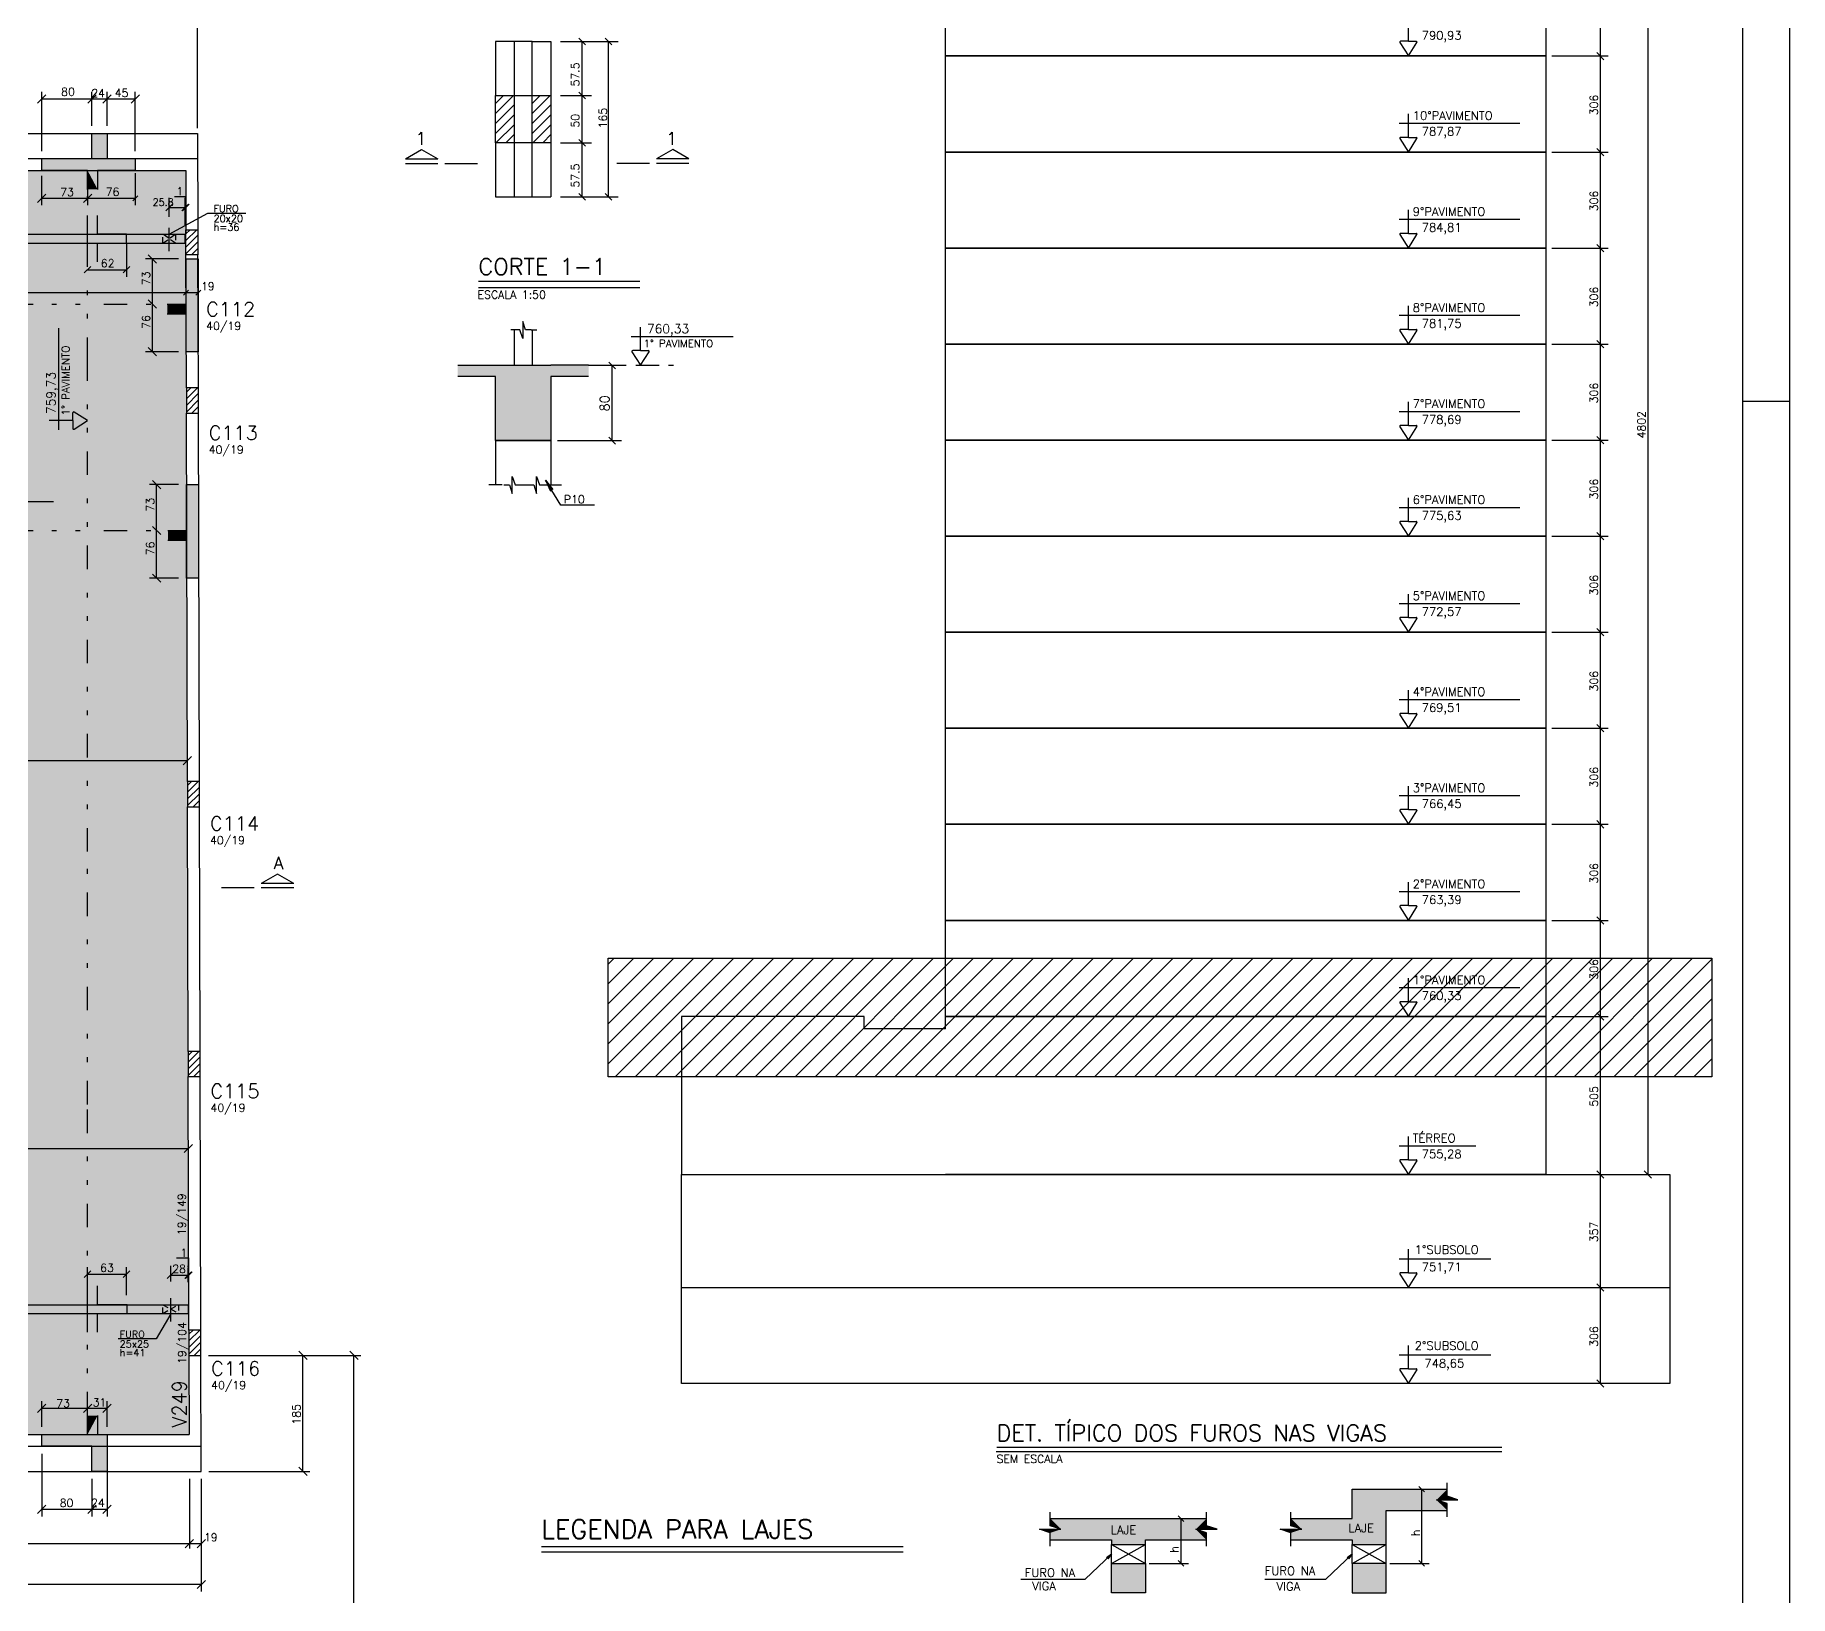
# Model space of a CAD drawing. Extents: x 37249 to 45139, y 0 to 6308.
# Drawn here: x 42344 to 45139, y 2552 to 5038 of the extents above; entities that cross this region are included whole.
import ezdxf

# ---------------------------------------------------------------- set-up
doc = ezdxf.new("R2010")
doc.units = 0
doc.header["$LTSCALE"] = 75
doc.header["$MEASUREMENT"] = 0
for name, pattern in [('ESTILO_TQS_0003', [1, 0.5, -0.2, 0.1, -0.2]), ('ESTILO_TQS_0004', [2, 0.5, -0.4, 0.1, -0.4, 0.1, -0.5]), ('HIDDEN2', [0.1875, 0.125, -0.0625])]:
    doc.linetypes.add(name, pattern=pattern)
doc.layers.get('0').update_dxf_attribs({"color": 3, "linetype": 'CONTINUOUS'})
for name, color, linetype in [('1', 3, 'CONTINUOUS'), ('110', 141, 'CONTINUOUS'), ('200', 1, 'HIDDEN2'), ('204', 1, 'ESTILO_TQS_0003'), ('205', 1, 'ESTILO_TQS_0004'), ('210', 3, 'HIDDEN2'), ('212', 3, 'CONTINUOUS'), ('213', 3, 'CONTINUOUS'), ('216', 3, 'CONTINUOUS'), ('220', 5, 'CONTINUOUS'), ('221', 1, 'CONTINUOUS'), ('222', 6, 'CONTINUOUS'), ('226', 4, 'CONTINUOUS'), ('230', 3, 'CONTINUOUS'), ('231', 1, 'CONTINUOUS'), ('233', 6, 'CONTINUOUS'), ('238', 2, 'CONTINUOUS'), ('249', 1, 'CONTINUOUS'), ('250', 1, 'CONTINUOUS'), ('253', 253, 'CONTINUOUS')]:
    doc.layers.add(name, color=color, linetype=linetype)
doc.styles.get("Standard").update_dxf_attribs({"font": 'ROMANS.SHX'})

# ---------------------------------------------------------------- blocks, each defined once
blk = doc.blocks.new('_HEB62A6EED5-000', base_point=(636495.747722, 112369.35112))
for p, q in [((640086.41903, 110900.673408), (640254.809078, 111069.063457)), ((640086.41903, 110932.493213), (640222.989273, 111069.063457)), ((640086.41903, 110964.313018), (640191.169468, 111069.063457)), ((640086.41903, 110996.132823), (640159.349663, 111069.063457)), ((640086.41903, 111027.952629), (640127.529857, 111069.063457)), ((640086.41903, 111059.772434), (640095.710052, 111069.063457)), ((640097.73339, 110880.167963), (640286.628883, 111069.063457)), ((640129.553195, 110880.167963), (640318.448688, 111069.063457)), ((640161.373, 110880.167963), (640350.268494, 111069.063457)), ((640193.192805, 110880.167963), (640382.088299, 111069.063457)), ((640225.012611, 110880.167963), (640413.908104, 111069.063457)), ((640256.832416, 110880.167963), (640445.727909, 111069.063457)), ((640288.652221, 110880.167963), (640477.547714, 111069.063457)), ((640320.472026, 110880.167963), (640509.367519, 111069.063457)), ((640352.291831, 110880.167963), (640541.187324, 111069.063457)), ((640384.111636, 110880.167963), (640573.00713, 111069.063457)), ((640415.931441, 110880.167963), (640604.826935, 111069.063457)), ((640447.751247, 110880.167963), (640636.64674, 111069.063457)), ((640479.571052, 110880.167963), (640668.466545, 111069.063457)), ((640511.390857, 110880.167963), (640700.28635, 111069.063457)), ((640543.210662, 110880.167963), (640732.106155, 111069.063457)), ((640575.030467, 110880.167963), (640763.925961, 111069.063457)), ((640606.850272, 110880.167963), (640795.745766, 111069.063457)), ((640638.670078, 110880.167963), (640827.565571, 111069.063457)), ((640670.489883, 110880.167963), (640859.385376, 111069.063457)), ((640702.309688, 110880.167963), (640891.205181, 111069.063457)), ((640734.129493, 110880.167963), (640923.024986, 111069.063457)), ((640765.949298, 110880.167963), (640954.844791, 111069.063457)), ((640797.769103, 110880.167963), (640986.664597, 111069.063457)), ((640829.588908, 110880.167963), (641018.484402, 111069.063457)), ((640861.408714, 110880.167963), (641050.304207, 111069.063457)), ((640893.228519, 110880.167963), (641082.124012, 111069.063457)), ((640925.048324, 110880.167963), (641113.943817, 111069.063457)), ((640956.868129, 110880.167963), (641145.763622, 111069.063457)), ((640988.687934, 110880.167963), (641177.583428, 111069.063457)), ((641020.507739, 110880.167963), (641209.403233, 111069.063457)), ((641052.327545, 110880.167963), (641241.223038, 111069.063457)), ((641084.14735, 110880.167963), (641273.042843, 111069.063457)), ((641115.967155, 110880.167963), (641304.862648, 111069.063457)), ((641147.78696, 110880.167963), (641336.682453, 111069.063457)), ((641179.606765, 110880.167963), (641368.502258, 111069.063457)), ((641211.42657, 110880.167963), (641400.322064, 111069.063457)), ((641243.246375, 110880.167963), (641432.141869, 111069.063457)), ((641275.066181, 110880.167963), (641463.961674, 111069.063457)), ((641306.885986, 110880.167963), (641495.781479, 111069.063457)), ((641338.705791, 110880.167963), (641527.601284, 111069.063457)), ((641370.525596, 110880.167963), (641559.421089, 111069.063457)), ((641402.345401, 110880.167963), (641591.240895, 111069.063457)), ((641434.165206, 110880.167963), (641623.0607, 111069.063457)), ((641465.985012, 110880.167963), (641654.880505, 111069.063457)), ((641497.804817, 110880.167963), (641686.70031, 111069.063457)), ((641529.624622, 110880.167963), (641718.520115, 111069.063457)), ((641561.444427, 110880.167963), (641750.33992, 111069.063457)), ((641593.264232, 110880.167963), (641782.159725, 111069.063457)), ((641625.084037, 110880.167963), (641813.979531, 111069.063457)), ((641656.903842, 110880.167963), (641844.4727, 111067.736821)), ((641688.723648, 110880.167963), (641844.4727, 111035.917016)), ((641720.543453, 110880.167963), (641844.4727, 111004.097211)), ((641752.363258, 110880.167963), (641844.4727, 110972.277405)), ((641784.183063, 110880.167963), (641844.4727, 110940.4576)), ((641816.002868, 110880.167963), (641844.4727, 110908.637795))]:
    blk.add_line(p, q)
blk = doc.blocks.new('_HAA22AC993A-003', base_point=(58216.620506, 5353.652016))
for p, q in [((61163.336566, 6168.441131), (61180.400284, 6185.50485)), ((61163.336566, 6179.047733), (61169.793683, 6185.50485)), ((61163.336566, 6157.834529), (61182.336566, 6176.834529)), ((61163.336566, 6147.227928), (61182.336566, 6166.227928)), ((61172.22009, 6145.50485), (61182.336566, 6155.621326))]:
    blk.add_line(p, q)
blk = doc.blocks.new('A', base_point=(92940.244165, 24125.04015))
for p, q in [((92940.244165, 24125.04015), (92992.205103, 24125.04015)), ((93003.285181, 24125.04015), (93055.246118, 24125.04015))]:
    blk.add_line(p, q)
at = {"layer": '226'}
for p, q in [((92940.244165, 24132.1964), (92966.224634, 24147.1964)), ((92940.244165, 24132.1964), (92992.205103, 24132.1964)), ((92966.224634, 24147.1964), (92992.205103, 24132.1964))]:
    blk.add_line(p, q, dxfattribs=at)
at = {"layer": '233'}
blk.add_text('A', height=20, dxfattribs=at).set_placement((92956.730249, 24154.719227))
blk = doc.blocks.new('_HAA22AC993A-006')
for p, q in [((1776.767795, 238.810546), (1795.856951, 257.899702)), ((1776.767795, 249.417147), (1785.250349, 257.899702)), ((1776.767795, 228.203944), (1796.767795, 248.203944)), ((1776.767795, 217.597342), (1796.767795, 237.597342)), ((1777.676756, 207.899702), (1796.767795, 226.99074)), ((1788.283358, 207.899702), (1796.767795, 216.384139))]:
    blk.add_line(p, q)
blk = doc.blocks.new('LINCOR', base_point=(1409650.89484, 444788.130577))
blk.add_lwpolyline([(1409650.89484, 444788.130577), (1409651.228174, 444788.130577), (1409651.39484, 444788.630577), (1409651.39484, 444787.630577), (1409651.561507, 444788.130577), (1409651.89484, 444788.130577)])

msp = doc.modelspace()

# ---------------------------------------------------------------- linework, layer by layer
for p, q in [((45139.2, 0), (45139.2, 6307.5)), ((42933.5, 4833.9), (42985.5, 4833.9)), ((42996.6, 4833.9), (43048.5, 4833.9)), ((43322.3, 4833.9), (43270.4, 4833.9)), ((43385.4, 4833.9), (43333.4, 4833.9)), ((45064.2, 4455), (45139.2, 4455))]:
    msp.add_line(p, q)
at = {"layer": '1'}
for p, q in [((42602.4, 4881.5), (42603, 4728)), ((42035.9, 4841.5), (42602.6, 4841.5)), ((42035.9, 4822.5), (42583.6, 4822.5)), ((42583.6, 4822.5), (42584, 4728)), ((42584, 4728), (42584, 4723)), ((42040.3, 4707), (42583, 4707)), ((42040.4, 4721), (42583, 4721)), ((42583, 4707), (42583, 4721)), ((42584.8, 4476.1), (42584, 4688)), ((42603.8, 4476), (42603, 4688)), ((42586.5, 3849), (42584.8, 4436.1)), ((42605.5, 3849), (42603.8, 4436.1)), ((43077, 4392.2), (43165.5, 4392.2)), ((42587.6, 3419.1), (42586.5, 3809)), ((42606.6, 3419.1), (42605.5, 3809)), ((42588.8, 2975), (42587.6, 3379.1)), ((42607.8, 2975), (42606.6, 3379.1)), ((41974, 3015.7), (42587.7, 3015.7)), ((41974, 3001.7), (42587.7, 3001.7)), ((42587.7, 3015.7), (42587.7, 3001.7)), ((42588.8, 2935), (42589.3, 2809.1)), ((41973, 2809.1), (42589.3, 2809.1)), ((41954, 2790.1), (42608.3, 2790.1)), ((44058.7, 2603.4), (44058.7, 2633.4)), ((44112.7, 2603.4), (44112.7, 2633.4)), ((44442.1, 2603.4), (44442.1, 2633.4)), ((44496.1, 2603.4), (44496.1, 2633.4))]:
    msp.add_line(p, q, dxfattribs=at)
msp.add_lwpolyline([(42608.5, 2750.1), (42608.5, 2750.1), (42607.8, 2935)], dxfattribs=at)
at = {"layer": '110'}
for points in [[(38366.9, 4822.5), (42583.6, 4822.5), (39275, 4476.1)], [(39275, 4476.1), (42583.6, 4822.5), (39275, 4356.1)], [(42583.6, 4822.5), (39649.5, 4401.1), (39275, 4356.1)], [(39649.5, 4401.1), (42583.6, 4822.5), (40520, 4476.1)], [(42583.6, 4822.5), (41973, 4476.1), (40520, 4476.1)], [(42583.6, 4822.5), (42589.3, 2809.1), (41973, 2809.1)], [(42583.6, 4822.5), (41973, 2809.1), (41973, 4476.1)]]:
    msp.add_solid(points, dxfattribs=at)
at = {"layer": '200'}
for p, q in [((42547.2, 4707), (42567.2, 4721)), ((42567.2, 4707), (42547.2, 4721)), ((42547.2, 3001.7), (42572.2, 3015.7)), ((42547.2, 3015.7), (42572.2, 3001.7))]:
    msp.add_line(p, q, dxfattribs=at)
at = {"layer": '204'}
msp.add_line((43225.5, 4512.2), (43368.4, 4512.2), dxfattribs=at)
at = {"layer": '205'}
for p, q in [((42427.3, 4519.1), (42427.3, 4789.1)), ((42557.2, 4694), (42557.2, 4734)), ((42003, 4609.8), (42554.3, 4609.8)), ((42427.3, 3737.5), (42427.3, 4525.6)), ((42003, 4249.1), (42555.5, 4249.1)), ((42427.3, 3334.8), (42427.3, 3752.7)), ((42427.3, 2839.1), (42427.3, 3343.8)), ((42559.7, 2988.7), (42559.7, 3049.7))]:
    msp.add_line(p, q, dxfattribs=at)
at = {"layer": '210'}
for p, q in [((42547.2, 4707), (42547.2, 4721)), ((42567.2, 4721), (42567.2, 4707)), ((42547.2, 3001.7), (42547.2, 3015.7)), ((42572.2, 3015.7), (42572.2, 3001.7))]:
    msp.add_line(p, q, dxfattribs=at)
at = {"layer": '216'}
for p, q in [((43220.3, 5022.8), (43209.7, 5033.5)), ((43262.6, 5022.8), (43252, 5033.4)), ((44831.4, 5010.8), (44843, 4999.1)), ((42347.7, 4929.8), (42360.9, 4943.1)), ((42427.7, 4929.8), (42440.9, 4943.1)), ((42451.7, 4929.8), (42464.9, 4943.1)), ((42496.7, 4929.8), (42509.9, 4943.1)), ((43220.3, 4936.6), (43209.7, 4947.2)), ((43220.3, 4936.6), (43209.7, 4947.2)), ((43220.3, 4861.6), (43209.7, 4872.2)), ((43220.3, 4861.6), (43209.7, 4872.2)), ((44831.4, 4857.8), (44843, 4846.1)), ((42347.7, 4771.7), (42360.9, 4784.9)), ((42420.7, 4771.7), (42433.9, 4784.9)), ((42499.3, 4774.3), (42507.3, 4782.3)), ((43220.3, 4775.3), (43209.7, 4786)), ((43262.6, 4775.3), (43252, 4785.9)), ((42551.9, 4758.5), (42562.5, 4769.1)), ((42577.7, 4758.5), (42588.3, 4769.1)), ((42577.7, 4758.5), (42588.3, 4769.1)), ((42578.7, 4758.5), (42589.3, 4769.1)), ((44831.4, 4704.8), (44843, 4693.1)), ((42422, 4659.3), (42432.6, 4669.9)), ((42484, 4659.3), (42494.6, 4669.9)), ((42537.2, 4675.1), (42524, 4688.4)), ((42537.2, 4603.1), (42524, 4616.4)), ((42580.2, 4624), (42588.2, 4631.9)), ((42599.7, 4624), (42607.6, 4631.9)), ((42537.2, 4527.1), (42524, 4540.4)), ((44831.4, 4551.8), (44843, 4540.1)), ((43268.5, 4506.8), (43257.8, 4517.5)), ((43268.5, 4386.8), (43257.8, 4397.5)), ((44831.4, 4398.8), (44843, 4387.1)), ((42543.9, 4315.5), (42530.6, 4328.7)), ((42543.9, 4242.5), (42530.6, 4255.7)), ((44831.4, 4245.8), (44843, 4234.1)), ((42543.9, 4166.5), (42530.6, 4179.7)), ((44831.4, 4092.8), (44843, 4081.1)), ((44831.4, 3939.8), (44843, 3928.1)), ((42579.8, 3875.8), (42593.1, 3889)), ((44831.4, 3786.8), (44843, 3775.1)), ((44831.4, 3633.8), (44843, 3622.1)), ((44831.4, 3480.8), (44843, 3469.1)), ((42581, 3257.9), (42594.2, 3271.1)), ((44831.4, 3228.8), (44843, 3217.1)), ((44907.2, 3228.8), (44918.8, 3217.1)), ((42422, 3058.8), (42432.6, 3069.4)), ((42484, 3058.8), (42494.6, 3069.4)), ((42554.3, 3057.3), (42565, 3067.9)), ((42582.4, 3057.3), (42593, 3067.9)), ((42582.4, 3057.3), (42593, 3067.9)), ((42583.4, 3057.3), (42594, 3067.9)), ((44831.4, 3048.8), (44843, 3037.1)), ((42776.9, 2928.4), (42763.7, 2941.7)), ((42858.2, 2928.4), (42845, 2941.7)), ((44831.4, 2895.8), (44843, 2884.1)), ((42347.7, 2844.2), (42360.9, 2857.4)), ((42420.7, 2844.2), (42433.9, 2857.4)), ((42451.7, 2844.2), (42464.9, 2857.4)), ((42776.9, 2743.4), (42763.7, 2756.7)), ((44557.1, 2717.3), (44548.3, 2726.1)), ((42347.7, 2683.2), (42360.9, 2696.4)), ((42427.7, 2683.2), (42440.9, 2696.4)), ((42464.9, 2696.4), (42451.7, 2683.2)), ((42453, 2684.5), (42463.6, 2695.1)), ((44173.7, 2670.5), (44164.8, 2679.3)), ((42596.1, 2641.5), (42582.9, 2628.3)), ((42615.1, 2641.5), (42601.9, 2628.3)), ((44173.7, 2599), (44164.8, 2607.9)), ((44557.1, 2599), (44548.3, 2607.9)), ((42615.1, 2576.5), (42601.9, 2563.3))]:
    msp.add_line(p, q, dxfattribs=at)
at = {"layer": '220'}
for p, q in [((42427.3, 4677), (42427.3, 4751)), ((43017, 4512.2), (43165.5, 4512.2)), ((43225.5, 4512.2), (43165.5, 4512.2)), ((43077, 4494.2), (43017, 4494.2)), ((43077, 4392.2), (43077, 4494.2)), ((43165.5, 4494.2), (43165.5, 4392.2)), ((43225.5, 4494.2), (43165.5, 4494.2)), ((43165.5, 4392.2), (43077, 4392.2)), ((42427.3, 2971.7), (42427.3, 3045.7)), ((42427.3, 2809.1), (42427.3, 2839.1)), ((42443.3, 2839.1), (42443.3, 2809.1)), ((42354.3, 2790.1), (42354.3, 2809.1)), ((42354.3, 2809.1), (42427.3, 2809.1)), ((42458.3, 2790.1), (42458.3, 2790.1)), ((42458.3, 2790.1), (42458.3, 2790.1)), ((43961, 2674.9), (44209.9, 2674.9))]:
    msp.add_line(p, q, dxfattribs=at)
for points in [[(42427.3, 4792.5), (42427.3, 4822.5), (42354.3, 4822.5), (42354.3, 4841.5), (42434.3, 4841.5), (42434.3, 4881.5), (42458.3, 4881.5), (42458.3, 4841.5), (42503.3, 4841.5), (42503.3, 4822.5), (42443.3, 4822.5), (42443.3, 4792.5)], [(42443.3, 4677), (42443.3, 4707), (42489.3, 4707), (42489.3, 4721), (42443.3, 4721), (42443.3, 4751)], [(42554.3, 4609.8), (42584.3, 4609.8), (42584.3, 4681.8), (42603.3, 4681.8), (42603.3, 4533.8), (42584.3, 4533.8), (42584.3, 4593.8), (42554.3, 4593.8)], [(42555.3, 4249.1), (42585.1, 4249.1), (42585.1, 4322.1), (42604.1, 4322.1), (42604.1, 4173.1), (42585.1, 4173.1), (42585.1, 4233.1), (42555.3, 4233.1)], [(42443.3, 2971.7), (42443.3, 3001.7), (42490.3, 3001.7), (42490.3, 3015.7), (42443.3, 3015.7), (42443.3, 3045.7)], [(42443.3, 2809.1), (42458.3, 2809.1), (42458.3, 2790.1), (42458.3, 2790.1), (42458.3, 2750.1), (42434.3, 2750.1), (42434.3, 2790.1), (42354.3, 2790.1)], [(44344.4, 2674.9), (44442.1, 2674.9), (44442.1, 2721.7), (44593.4, 2721.7)], [(44344.4, 2640.9), (44442.1, 2640.9), (44442.1, 2633.4), (44496.1, 2633.4), (44496.1, 2687.7), (44593.4, 2687.7)], [(43961, 2640.9), (44058.7, 2640.9), (44058.7, 2633.4), (44112.7, 2633.4), (44112.7, 2640.9), (44209.9, 2640.9)], [(44058.7, 2603.4), (44112.7, 2603.4), (44112.7, 2556.9), (44058.7, 2556.9), (44058.7, 2603.4)], [(44442.1, 2603.4), (44442.1, 2556.9), (44496.1, 2556.9), (44496.1, 2603.4), (44442.1, 2603.4)]]:
    msp.add_lwpolyline(points, dxfattribs=at)
at = {"layer": '221'}
for p, q in [((43049.9, 4636.3), (43307, 4636.3)), ((43107, 4568.5), (43101.8, 4568.5)), ((43134, 4568.5), (43143, 4568.5)), ((43087.7, 4321.7), (43066.6, 4321.7)), ((43156.6, 4321.7), (43182.1, 4321.7)), ((44058.7, 2603.4), (44112.7, 2633.4)), ((44058.7, 2633.4), (44112.7, 2603.4)), ((44442.1, 2603.4), (44496.1, 2633.4)), ((44442.1, 2633.4), (44496.1, 2603.4)), ((43150.2, 2621.7), (43726.7, 2621.7))]:
    msp.add_line(p, q, dxfattribs=at)
for points in [[(43090.4, 4321.7), (43099.4, 4321.7), (43103.9, 4308.2), (43103.9, 4335.2), (43108.4, 4321.7), (43123.3, 4321.7), (43138.2, 4321.7), (43142.7, 4308.2), (43142.7, 4335.2), (43147.2, 4321.7), (43156.2, 4321.7)], [(44593.4, 2677.7), (44593.4, 2699), (44576.3, 2704.7), (44610.4, 2704.7), (44593.4, 2710.4), (44593.4, 2731.7)], [(43961, 2630.9), (43961, 2652.2), (43944, 2657.9), (43978, 2657.9), (43961, 2663.6), (43961, 2684.9)], [(44209.9, 2630.9), (44209.9, 2652.2), (44192.9, 2657.9), (44227, 2657.9), (44209.9, 2663.6), (44209.9, 2684.9)], [(44344.4, 2630.9), (44344.4, 2652.2), (44327.4, 2657.9), (44361.5, 2657.9), (44344.4, 2663.6), (44344.4, 2684.9)]]:
    msp.add_lwpolyline(points, dxfattribs=at)
at = {"layer": '222'}
for p, q in [((45064.2, 75), (45064.2, 6232.5)), ((43049.9, 4646.3), (43307, 4646.3)), ((43875.8, 2788.8), (44680.4, 2788.8)), ((43150.2, 2630.3), (43726.7, 2630.3))]:
    msp.add_line(p, q, dxfattribs=at)
for points in [[(43135.5, 5028.2), (43107, 5028.2), (43107, 4780.7), (43135.5, 4780.7), (43135.5, 5028.2)], [(43077, 4866.9), (43077, 4941.9), (43165.5, 4941.9), (43165.5, 4866.9), (43077, 4866.9)], [(42584, 4688), (42584, 4728), (42603, 4728), (42603, 4688), (42584, 4688)], [(42584.8, 4436.1), (42603.8, 4436.1), (42603.8, 4476.1), (42584.8, 4476.1), (42584.8, 4436.1)], [(42586.5, 3809), (42605.5, 3809), (42605.5, 3849), (42586.5, 3849), (42586.5, 3809)], [(42587.6, 3379.1), (42606.6, 3379.1), (42606.6, 3419.1), (42587.6, 3419.1), (42587.6, 3379.1)], [(42588.8, 2935), (42607.8, 2935), (42607.8, 2975), (42588.8, 2975), (42588.8, 2935)]]:
    msp.add_lwpolyline(points, dxfattribs=at)
at = {"layer": '226'}
for p, q in [((42933.5, 4841), (42959.5, 4856)), ((42933.5, 4841), (42985.5, 4841)), ((42959.5, 4856), (42985.5, 4841)), ((43359.4, 4856), (43333.4, 4841)), ((43385.4, 4841), (43333.4, 4841)), ((43385.4, 4841), (43359.4, 4856))]:
    msp.add_line(p, q, dxfattribs=at)
at = {"layer": '230'}
for p, q in [((42035.9, 4881.5), (42602.4, 4881.5)), ((43077, 4866.9), (43077, 4780.7)), ((43165.5, 4866.9), (43165.5, 4780.7)), ((43077, 4780.7), (43165.5, 4780.7)), ((43107, 4568.5), (43107, 4512.2)), ((43135.5, 4568.5), (43135.5, 4512.2)), ((43077, 4392.2), (43077, 4321.7)), ((43165.5, 4392.2), (43165.5, 4321.7)), ((43794, 3628), (44750.5, 3628)), ((43794, 3475), (44750.5, 3475)), ((43373.4, 3043), (44947.9, 3043)), ((37782, 2750.1), (42608.5, 2750.1))]:
    msp.add_line(p, q, dxfattribs=at)
for points in [[(43794, 5158), (44750.5, 5158), (44750.5, 5005), (43794, 5005), (43794, 5158)], [(43107, 5028.2), (43077, 5028.2), (43077, 4941.9)], [(43135.5, 5028.2), (43165.5, 5028.2), (43165.5, 4941.9)], [(43794, 5005), (44750.5, 5005), (44750.5, 4852), (43794, 4852), (43794, 5005)], [(43794, 4852), (44750.5, 4852), (44750.5, 4699), (43794, 4699), (43794, 4852)], [(43794, 4699), (44750.5, 4699), (44750.5, 4546), (43794, 4546), (43794, 4699)], [(43794, 4546), (44750.5, 4546), (44750.5, 4393), (43794, 4393), (43794, 4546)], [(43794, 4393), (44750.5, 4393), (44750.5, 4240), (43794, 4240), (43794, 4393)], [(43794, 4240), (44750.5, 4240), (44750.5, 4087), (43794, 4087), (43794, 4240)], [(43794, 4087), (44750.5, 4087), (44750.5, 3934), (43794, 3934), (43794, 4087)], [(43794, 3934), (44750.5, 3934), (44750.5, 3781), (43794, 3781), (43794, 3934)], [(43794, 3781), (44750.5, 3781), (44750.5, 3628), (43794, 3628), (43794, 3781)], [(43794, 3628), (44750.5, 3628), (44750.5, 3475), (43794, 3475), (43794, 3628)], [(43794, 3455), (43664.4, 3455), (43664.4, 3475), (43373.4, 3475), (43373.4, 3223), (43794, 3223)], [(43794, 3455), (43794, 3475), (44750.5, 3475), (44750.5, 3223), (43794, 3223)], [(43373.4, 3223), (44947.9, 3223), (44947.9, 2890), (43373.4, 2890), (43373.4, 3223)]]:
    msp.add_lwpolyline(points, dxfattribs=at)
at = {"layer": '231'}
for p, q in [((44531.5, 5028.4), (44531.5, 5065.9)), ((44518, 5026.4), (44531.5, 5005)), ((44531.5, 5028.4), (44519.1, 5028.4)), ((44531.5, 5028.4), (44543.9, 5028.4)), ((44531.5, 5005), (44545.1, 5026.4)), ((44516.5, 4897.9), (44709, 4897.9)), ((44531.5, 4875.4), (44531.5, 4912.9)), ((44518, 4873.4), (44531.5, 4852)), ((44531.5, 4875.4), (44519.1, 4875.4)), ((44531.5, 4875.4), (44543.9, 4875.4)), ((44531.5, 4852), (44545.1, 4873.4)), ((44531.5, 4722.4), (44531.5, 4759.9)), ((44516.5, 4744.9), (44709, 4744.9)), ((44518, 4720.4), (44531.5, 4699)), ((44531.5, 4722.4), (44519.1, 4722.4)), ((44531.5, 4722.4), (44543.9, 4722.4)), ((44531.5, 4699), (44545.1, 4720.4)), ((44516.5, 4591.9), (44709, 4591.9)), ((44531.5, 4569.4), (44531.5, 4606.9)), ((42381.3, 4409.2), (42381.3, 4571.6)), ((43293.1, 4558.1), (43455.5, 4558.1)), ((43308.1, 4535.6), (43308.1, 4573.1)), ((44518, 4567.4), (44531.5, 4546)), ((44531.5, 4569.4), (44519.1, 4569.4)), ((44531.5, 4569.4), (44543.9, 4569.4)), ((44531.5, 4546), (44545.1, 4567.4)), ((43294.5, 4533.5), (43308.1, 4512.2)), ((43308.1, 4535.6), (43295.7, 4535.6)), ((43308.1, 4535.6), (43320.5, 4535.6)), ((43308.1, 4512.2), (43321.7, 4533.5)), ((44531.5, 4416.4), (44531.5, 4453.9)), ((42403.8, 4424.2), (42366.3, 4424.2)), ((42403.8, 4424.2), (42403.8, 4436.6)), ((42403.8, 4424.2), (42403.8, 4411.8)), ((42427.3, 4424.2), (42405.9, 4437.7)), ((42405.9, 4410.6), (42427.3, 4424.2)), ((44516.5, 4438.9), (44709, 4438.9)), ((44518, 4414.4), (44531.5, 4393)), ((44531.5, 4416.4), (44519.1, 4416.4)), ((44531.5, 4416.4), (44543.9, 4416.4)), ((44531.5, 4393), (44545.1, 4414.4)), ((42210.3, 4295.1), (42372.8, 4295.1)), ((44516.5, 4285.9), (44709, 4285.9)), ((44531.5, 4263.4), (44531.5, 4300.9)), ((44518, 4261.4), (44531.5, 4240)), ((44531.5, 4263.4), (44519.1, 4263.4)), ((44531.5, 4263.4), (44543.9, 4263.4)), ((44531.5, 4240), (44545.1, 4261.4)), ((44531.5, 4110.4), (44531.5, 4147.9)), ((44516.5, 4132.9), (44709, 4132.9)), ((44531.5, 4110.4), (44519.1, 4110.4)), ((44531.5, 4110.4), (44543.9, 4110.4)), ((44518, 4108.4), (44531.5, 4087)), ((44531.5, 4087), (44545.1, 4108.4)), ((44516.5, 3979.9), (44709, 3979.9)), ((44531.5, 3957.4), (44531.5, 3994.9)), ((44518, 3955.4), (44531.5, 3934)), ((44531.5, 3957.4), (44519.1, 3957.4)), ((44531.5, 3957.4), (44543.9, 3957.4)), ((44531.5, 3934), (44545.1, 3955.4)), ((44531.5, 3804.4), (44531.5, 3841.9)), ((44516.5, 3826.9), (44709, 3826.9)), ((44518, 3802.4), (44531.5, 3781)), ((44531.5, 3804.4), (44519.1, 3804.4)), ((44531.5, 3804.4), (44543.9, 3804.4)), ((44531.5, 3781), (44545.1, 3802.4)), ((44516.5, 3673.9), (44709, 3673.9)), ((44531.5, 3651.4), (44531.5, 3688.9)), ((44518, 3649.4), (44531.5, 3628)), ((44531.5, 3651.4), (44519.1, 3651.4)), ((44531.5, 3651.4), (44543.9, 3651.4)), ((44531.5, 3628), (44545.1, 3649.4)), ((44531.5, 3498.4), (44531.5, 3535.9)), ((44516.5, 3520.9), (44709, 3520.9)), ((44518, 3496.4), (44531.5, 3475)), ((44531.5, 3498.4), (44519.1, 3498.4)), ((44531.5, 3498.4), (44543.9, 3498.4)), ((44531.5, 3475), (44545.1, 3496.4)), ((44531.5, 3246.4), (44531.5, 3283.9)), ((44516.5, 3268.9), (44638.7, 3268.9)), ((44518, 3244.4), (44531.5, 3223)), ((44531.5, 3246.4), (44519.1, 3246.4)), ((44531.5, 3246.4), (44543.9, 3246.4)), ((44531.5, 3223), (44545.1, 3244.4)), ((44531.5, 3066.4), (44531.5, 3103.9)), ((44516.5, 3088.9), (44663, 3088.9)), ((44518, 3064.4), (44531.5, 3043)), ((44531.5, 3066.4), (44519.1, 3066.4)), ((44531.5, 3066.4), (44543.9, 3066.4)), ((44531.5, 3043), (44545.1, 3064.4)), ((44516.5, 2935.9), (44663, 2935.9)), ((44531.5, 2913.4), (44531.5, 2950.9)), ((44518, 2911.4), (44531.5, 2890)), ((44531.5, 2913.4), (44519.1, 2913.4)), ((44531.5, 2913.4), (44543.9, 2913.4)), ((44531.5, 2890), (44545.1, 2911.4)), ((43874.9, 2781.9), (44680.4, 2781.9))]:
    msp.add_line(p, q, dxfattribs=at)
msp.add_lwpolyline([(43256.7, 3567.7), (45014.7, 3567.7), (45014.7, 3378.8), (43256.7, 3378.8), (43256.7, 3567.7)], dxfattribs=at)
for centre, start, end in [((44519.1, 5027.1), 90, 212.377), ((44543.9, 5027.1), 327.6277, 90), ((44519.1, 4874.1), 90, 212.377), ((44543.9, 4874.1), 327.6277, 90), ((44519.1, 4721.1), 90, 212.377), ((44543.9, 4721.1), 327.6277, 90), ((44519.1, 4568.1), 90, 212.377), ((44543.9, 4568.1), 327.6277, 90), ((43295.7, 4534.3), 90, 212.377), ((43320.5, 4534.3), 327.6277, 90), ((42405.2, 4436.6), 57.6277, 180), ((42405.2, 4411.8), 180, 302.377), ((44519.1, 4415.1), 90, 212.377), ((44543.9, 4415.1), 327.6277, 90), ((44519.1, 4262.1), 90, 212.377), ((44543.9, 4262.1), 327.6277, 90), ((44519.1, 4109.1), 90, 212.377), ((44543.9, 4109.1), 327.6277, 90), ((44519.1, 3956.1), 90, 212.377), ((44543.9, 3956.1), 327.6277, 90), ((44519.1, 3803.1), 90, 212.377), ((44543.9, 3803.1), 327.6277, 90), ((44519.1, 3650.1), 90, 212.377), ((44543.9, 3650.1), 327.6277, 90), ((44519.1, 3497.1), 90, 212.377), ((44543.9, 3497.1), 327.6277, 90), ((44519.1, 3245.1), 90, 212.377), ((44543.9, 3245.1), 327.6277, 90), ((44519.1, 3065.1), 90, 212.377), ((44543.9, 3065.1), 327.6277, 90), ((44519.1, 2912.1), 90, 212.377), ((44543.9, 2912.1), 327.6277, 90)]:
    msp.add_arc(centre, 1.36, start, end, dxfattribs=at)
at = {"layer": '249'}
for points in [[(43234.6, 4289.2), (43181.2, 4289.2), (43156.9, 4329.1), (43168.6, 4314.5), (43156.9, 4329.1), (43164.5, 4311.9)], [(43914.2, 2578.6), (44016.7, 2578.6), (44058.7, 2618.4), (44052.4, 2610.7), (44058.7, 2618.4), (44050.6, 2612.6)], [(44302.8, 2578.6), (44400.1, 2578.6), (44442.1, 2618.4), (44435.8, 2610.7), (44442.1, 2618.4), (44434, 2612.6)]]:
    msp.add_lwpolyline(points, dxfattribs=at)
at = {"layer": '250'}
for p, q in [((42602.4, 4890.1), (42602.4, 5974)), ((44913, 5617), (44913, 3223)), ((44837.2, 5158), (44837.2, 5005)), ((43180.5, 5028.2), (43230, 5028.2)), ((43215, 4941.9), (43215, 5028.2)), ((43220.3, 5028.1), (43272.4, 5028.1)), ((43257.3, 4780.6), (43257.3, 5028.1)), ((44760.2, 5005), (44849.9, 5005)), ((44837.2, 5005), (44837.2, 4852)), ((42354.3, 4853.5), (42354.3, 4947.7)), ((42354.3, 4936.5), (42434.3, 4936.5)), ((42434.3, 4893.5), (42434.3, 4947.7)), ((42434.3, 4936.5), (42458.3, 4936.5)), ((42458.3, 4893.5), (42458.3, 4947.7)), ((42458.3, 4936.5), (42503.3, 4936.5)), ((42503.3, 4853.5), (42503.3, 4947.7)), ((43180.5, 4941.9), (43230, 4941.9)), ((43215, 4866.9), (43215, 4941.9)), ((43180.5, 4866.9), (43230, 4866.9)), ((43215, 4780.7), (43215, 4866.9)), ((44760.2, 4852), (44849.9, 4852)), ((44837.2, 4852), (44837.2, 4699)), ((42354.3, 4767.1), (42354.3, 4814.3)), ((42503.3, 4818.2), (42503.3, 4767.1)), ((42427.3, 4807.5), (42427.3, 4767.1)), ((43180.5, 4780.7), (43230, 4780.7)), ((43220.3, 4780.6), (43272.3, 4780.6)), ((42354.3, 4778.3), (42427.3, 4778.3)), ((42427.3, 4778.3), (42503.3, 4778.3)), ((42557.2, 4749), (42557.2, 4778.8)), ((42557.2, 4763.8), (42583, 4763.8)), ((42583, 4763.7), (42583, 4778.8)), ((42583, 4736), (42583, 4775.1)), ((42583, 4763.8), (42584, 4763.8)), ((42584, 4736), (42584, 4775.1)), ((42489.3, 4706), (42489.3, 4653.4)), ((44760.2, 4699), (44849.9, 4699)), ((44837.2, 4699), (44837.2, 4546)), ((42572.3, 4681.8), (42519.3, 4681.8)), ((42530.6, 4609.8), (42530.6, 4681.8)), ((42427.3, 4664.6), (42489.3, 4664.6)), ((41973, 4628), (42584.9, 4628)), ((42584.9, 4628), (42603.6, 4628)), ((42530.6, 4533.8), (42530.6, 4609.8)), ((42572.3, 4533.8), (42519.3, 4533.8)), ((44760.2, 4546), (44849.9, 4546)), ((44837.2, 4546), (44837.2, 4393)), ((43235.2, 4512.2), (43278.1, 4512.2)), ((43263.1, 4392.2), (43263.1, 4512.2)), ((43175.8, 4392.2), (43278.1, 4392.2)), ((44760.2, 4393), (44849.9, 4393)), ((44837.2, 4393), (44837.2, 4240)), ((42572.3, 4322.1), (42526, 4322.1)), ((42537.2, 4249.1), (42537.2, 4322.1)), ((42537.2, 4173.1), (42537.2, 4249.1)), ((44760.2, 4240), (44849.9, 4240)), ((44837.2, 4240), (44837.2, 4087)), ((42572.3, 4173.1), (42526, 4173.1)), ((44760.2, 4087), (44849.9, 4087)), ((44837.2, 4087), (44837.2, 3934)), ((44760.2, 3934), (44849.9, 3934)), ((44837.2, 3934), (44837.2, 3781)), ((41973, 3882.4), (42586.5, 3882.4)), ((44760.2, 3781), (44849.9, 3781)), ((44837.2, 3781), (44837.2, 3628)), ((44760.2, 3628), (44849.9, 3628)), ((44837.2, 3628), (44837.2, 3475)), ((44760.2, 3475), (44849.9, 3475)), ((44837.2, 3475), (44837.2, 3223)), ((41973, 3264.5), (42587.6, 3264.5)), ((44837.2, 3223), (44837.2, 3043)), ((42427.3, 3030.7), (42427.3, 3075.4)), ((42489.3, 3030.7), (42489.3, 3075.4)), ((42559.7, 3052.7), (42559.7, 3077.6)), ((42587.7, 3074.8), (42587.7, 3077.6)), ((42427.3, 3064.1), (42489.3, 3064.1)), ((42559.7, 3062.6), (42587.7, 3062.6)), ((42587.7, 3051.7), (42587.7, 3073.8)), ((42587.7, 3062.6), (42588.7, 3062.6)), ((42588.7, 3051.7), (42588.7, 3073.8)), ((44837.2, 3043), (44837.2, 2890)), ((42619.8, 2935), (42862.8, 2935)), ((42770.3, 2750.1), (42770.3, 2935)), ((42851.6, 1862.1), (42851.6, 2935)), ((42354.3, 2821.1), (42354.3, 2862)), ((42458.3, 2821.1), (42458.3, 2862)), ((42354.3, 2850.8), (42367.3, 2850.8)), ((42367.3, 2850.8), (42383.3, 2850.8)), ((42383.3, 2850.8), (42458.3, 2850.8)), ((42354.3, 2778), (42354.3, 2678.5)), ((42458.3, 2775.1), (42458.3, 2678.5)), ((42620.5, 2750.1), (42781.5, 2750.1)), ((42434.3, 2738.1), (42434.3, 2678.5)), ((42458.3, 2738.1), (42458.3, 2678.5)), ((42589.5, 2738.1), (42589.5, 2627.1)), ((42608.5, 2738.1), (42608.5, 2558.6)), ((44552.7, 2603.4), (44552.7, 2721.7)), ((42353.3, 2689.8), (42434.3, 2689.8)), ((42434.3, 2689.8), (42458.3, 2689.8)), ((44169.3, 2603.4), (44169.3, 2674.9)), ((42589.5, 2634.9), (41973, 2634.9)), ((42608.5, 2634.9), (42589.5, 2634.9)), ((44118.7, 2603.4), (44181.2, 2603.4)), ((44502.1, 2603.4), (44564.6, 2603.4)), ((42608.5, 2569.9), (41973, 2569.9))]:
    msp.add_line(p, q, dxfattribs=at)
for points in [[(42565.5, 4781.2), (42583.5, 4781.2), (42583.5, 4763.8)], [(42557.2, 4721), (42619.1, 4754.4), (42679.6, 4754.4)], [(42569.1, 3090.6), (42588.2, 3090.6), (42588.2, 3062.6)], [(42559.7, 3001.3), (42536.5, 2961.4), (42475.9, 2961.4)]]:
    msp.add_lwpolyline(points, dxfattribs=at)
at = {"layer": '253'}
for points in [[(42434.3, 4841.5), (42443.3, 4822.5), (42458.3, 4881.5)], [(42434.3, 4841.5), (42458.3, 4881.5), (42434.3, 4881.5)], [(42458.3, 4841.5), (42458.3, 4881.5), (42443.3, 4822.5)], [(42434.3, 4841.5), (42354.3, 4841.5), (42427.3, 4822.5)], [(42427.3, 4822.5), (42354.3, 4841.5), (42354.3, 4822.5)], [(42434.3, 4841.5), (42427.3, 4822.5), (42443.3, 4792.5)], [(42434.3, 4841.5), (42443.3, 4792.5), (42443.3, 4822.5)], [(42458.3, 4841.5), (42443.3, 4822.5), (42503.3, 4822.5)], [(42458.3, 4841.5), (42503.3, 4822.5), (42503.3, 4841.5)], [(42443.3, 4792.5), (42427.3, 4822.5), (42427.3, 4792.5)], [(42427.3, 4751), (42443.3, 4677), (42443.3, 4751)], [(42427.3, 4751), (42427.3, 4677), (42443.3, 4677)], [(42443.3, 4677), (42443.3, 4707), (42443.3, 4751)], [(42443.3, 4751), (42443.3, 4707), (42443.3, 4721)], [(42443.3, 4707), (42489.3, 4707), (42443.3, 4721)], [(42443.3, 4721), (42489.3, 4707), (42489.3, 4721)], [(42603.3, 4681.8), (42584.3, 4681.8), (42603.3, 4533.8)], [(42584.3, 4681.8), (42584.3, 4609.8), (42603.3, 4533.8)], [(42584.3, 4609.8), (42554.3, 4609.8), (42584.3, 4593.8)], [(42584.3, 4593.8), (42554.3, 4609.8), (42554.3, 4593.8)], [(42603.3, 4533.8), (42584.3, 4609.8), (42584.3, 4593.8)], [(42584.3, 4593.8), (42584.3, 4533.8), (42603.3, 4533.8)], [(43017, 4494.2), (43017, 4512.2), (43225.5, 4512.2)], [(43017, 4494.2), (43225.5, 4512.2), (43077, 4494.2)], [(43165.5, 4494.2), (43077, 4494.2), (43225.5, 4512.2)], [(43165.5, 4494.2), (43225.5, 4512.2), (43225.5, 4494.2)], [(43165.5, 4494.2), (43165.5, 4392.2), (43077, 4392.2)], [(43165.5, 4494.2), (43077, 4392.2), (43077, 4494.2)], [(43165.5, 4494.2), (43165.5, 4392.2), (43165.5, 4392.2)], [(42604.1, 4322.1), (42585.1, 4322.1), (42604.1, 4173.1)], [(42585.1, 4322.1), (42585.1, 4249.1), (42604.1, 4173.1)], [(42585.1, 4249.1), (42555.3, 4249.1), (42585.1, 4233.1)], [(42585.1, 4233.1), (42555.3, 4249.1), (42555.3, 4233.1)], [(42604.1, 4173.1), (42585.1, 4249.1), (42585.1, 4233.1)], [(42585.1, 4233.1), (42585.1, 4173.1), (42604.1, 4173.1)], [(42427.3, 3045.7), (42443.3, 2971.7), (42443.3, 3045.7)], [(42427.3, 3045.7), (42427.3, 2971.7), (42443.3, 2971.7)], [(42443.3, 2971.7), (42443.3, 3001.7), (42443.3, 3045.7)], [(42443.3, 3045.7), (42443.3, 3001.7), (42443.3, 3015.7)], [(42443.3, 3001.7), (42489.3, 3001.7), (42443.3, 3015.7)], [(42443.3, 3015.7), (42489.3, 3001.7), (42489.3, 3015.7)], [(42427.3, 2809.1), (42443.3, 2839.1), (42434.3, 2790.1)], [(42427.3, 2809.1), (42427.3, 2839.1), (42443.3, 2839.1)], [(42434.3, 2790.1), (42443.3, 2839.1), (42434.3, 2750.1)], [(42443.3, 2839.1), (42443.3, 2809.1), (42434.3, 2750.1)], [(42354.3, 2790.1), (42427.3, 2809.1), (42434.3, 2790.1)], [(42354.3, 2790.1), (42354.3, 2809.1), (42427.3, 2809.1)], [(42434.3, 2750.1), (42443.3, 2809.1), (42458.3, 2750.1)], [(42443.3, 2809.1), (42458.3, 2809.1), (42458.3, 2750.1)], [(42458.3, 2750.1), (42458.3, 2809.1), (42458.3, 2790.1)], [(42458.3, 2750.1), (42458.3, 2790.1), (42458.3, 2750.1)], [(42458.3, 2750.1), (42458.3, 2790.1), (42458.3, 2790.1)], [(44593.4, 2721.7), (44442.1, 2674.9), (44496.1, 2687.7)], [(44593.4, 2721.7), (44442.1, 2721.7), (44442.1, 2674.9)], [(44576.3, 2704.7), (44593.4, 2721.7), (44496.1, 2687.7)], [(44593.4, 2710.4), (44593.4, 2721.7), (44576.3, 2704.7)], [(44496.1, 2687.7), (44442.1, 2674.9), (44496.1, 2633.4)], [(44496.1, 2687.7), (44593.4, 2687.7), (44576.3, 2704.7)], [(44610.4, 2704.7), (44593.4, 2710.4), (44576.3, 2704.7)], [(44593.4, 2687.7), (44593.4, 2699), (44576.3, 2704.7)], [(43944, 2657.9), (43961, 2652.2), (43978, 2657.9)], [(43961, 2663.6), (43978, 2657.9), (43961, 2674.9)], [(43978, 2657.9), (44209.9, 2674.9), (43961, 2674.9)], [(43961, 2652.2), (44058.7, 2640.9), (43978, 2657.9)], [(43978, 2657.9), (44058.7, 2640.9), (44209.9, 2674.9)], [(44058.7, 2640.9), (44112.7, 2640.9), (44209.9, 2674.9)], [(44209.9, 2674.9), (44112.7, 2640.9), (44192.9, 2657.9)], [(44112.7, 2640.9), (44209.9, 2640.9), (44192.9, 2657.9)], [(44209.9, 2663.6), (44209.9, 2674.9), (44192.9, 2657.9)], [(44227, 2657.9), (44209.9, 2663.6), (44192.9, 2657.9)], [(44192.9, 2657.9), (44209.9, 2640.9), (44209.9, 2652.2)], [(44361.5, 2657.9), (44327.4, 2657.9), (44344.4, 2652.2)], [(44361.5, 2657.9), (44442.1, 2674.9), (44344.4, 2674.9)], [(44361.5, 2657.9), (44344.4, 2674.9), (44344.4, 2663.6)], [(44361.5, 2657.9), (44344.4, 2652.2), (44442.1, 2640.9)], [(44361.5, 2657.9), (44442.1, 2640.9), (44442.1, 2674.9)], [(44442.1, 2674.9), (44442.1, 2640.9), (44496.1, 2633.4)], [(43961, 2652.2), (43961, 2640.9), (44058.7, 2640.9)], [(44058.7, 2633.4), (44112.7, 2633.4), (44058.7, 2640.9)], [(44112.7, 2633.4), (44112.7, 2640.9), (44058.7, 2640.9)], [(44344.4, 2652.2), (44344.4, 2640.9), (44442.1, 2640.9)], [(44496.1, 2633.4), (44442.1, 2640.9), (44442.1, 2633.4)], [(44058.7, 2603.4), (44058.7, 2556.9), (44112.7, 2556.9)], [(44058.7, 2603.4), (44112.7, 2556.9), (44112.7, 2603.4)], [(44058.7, 2603.4), (44112.7, 2603.4), (44058.7, 2603.4)], [(44442.1, 2603.4), (44442.1, 2556.9), (44496.1, 2556.9)], [(44442.1, 2603.4), (44496.1, 2556.9), (44496.1, 2603.4)], [(44442.1, 2603.4), (44496.1, 2603.4), (44442.1, 2603.4)]]:
    msp.add_solid(points, dxfattribs=at)

# ---------------------------------------------------------------- block references
at = {"xscale": -1}
msp.add_blockref('A', (42755.8, 3679.6), dxfattribs=at)
at = {"layer": '221'}
for name, p, xscale, yscale in [('_HAA22AC993A-006', (40411.9, 4555.1), 1.5, 1.5), ('_HAA22AC993A-006', (40470.4, 4555.1), 1.5, 1.5), ('LINCOR', (43134, 4568.5), -26.955286, 26.955286)]:
    msp.add_blockref(name, p, dxfattribs=dict(at, xscale=xscale, yscale=yscale))
at = {"layer": '249'}
for name, p in [('_HAA22AC993A-003', (39637.3, 3896.2)), ('_HAA22AC993A-003', (39638, 3644.2)), ('_HAA22AC993A-003', (39639.7, 3017.2)), ('_HEB62A6EED5-000', (39666, 4868)), ('_HAA22AC993A-003', (39640.9, 2587.2)), ('_HAA22AC993A-003', (39642.1, 2143.2))]:
    msp.add_blockref(name, p, dxfattribs=at)

# ---------------------------------------------------------------- texts
for s, height, p in [('790,93', 13.5, (44552.6, 5031.1)), ('10%%dPAVIMENTO', 13.5, (44538.3, 4903.3)), ('787,87', 13.5, (44552.6, 4878.1)), ('FURO', 11.25, (42628.1, 4756)), ('9%%dPAVIMENTO', 13.5, (44538.3, 4750.3)), ('20x20', 11.25, (42628.1, 4740.5)), ('h=36', 11.25, (42628.1, 4726.7)), ('784,81', 13.5, (44552.6, 4725.1)), ('8%%dPAVIMENTO', 13.5, (44538.3, 4597.3)), ('781,75', 13.5, (44552.6, 4572.1)), ('760,33', 14.25, (43318.5, 4563.3)), ('7%%dPAVIMENTO', 13.5, (44538.3, 4444.3)), ('778,69', 13.5, (44552.6, 4419.1)), ('6%%dPAVIMENTO', 13.5, (44538.3, 4291.3)), ('775,63', 13.5, (44552.6, 4266.1)), ('5%%dPAVIMENTO', 13.5, (44538.3, 4138.3)), ('772,57', 13.5, (44552.6, 4113.1)), ('4%%dPAVIMENTO', 13.5, (44538.3, 3985.3)), ('769,51', 13.5, (44552.6, 3960.1)), ('3%%dPAVIMENTO', 13.5, (44538.3, 3832.3)), ('766,45', 13.5, (44552.6, 3807.1)), ('2%%dPAVIMENTO', 13.5, (44538.3, 3679.3)), ('763,39', 13.5, (44552.6, 3654.1)), ('1%%dPAVIMENTO', 13.5, (44538.3, 3526.3)), ('760,33', 13.5, (44552.6, 3501.1)), ('TÉRREO', 13.5, (44538.3, 3274.3)), ('755,28', 13.5, (44552.6, 3249.1)), ('1%%dSUBSOLO', 13.5, (44541.5, 3096.6)), ('751,71', 13.5, (44552.6, 3069.1)), ('FURO', 11.25, (42478.5, 2963)), ('25x25', 11.25, (42478.5, 2947.5)), ('h=41', 11.25, (42478.5, 2933.7)), ('2%%dSUBSOLO', 13.5, (44541.5, 2943.6)), ('748,65', 13.5, (44556.9, 2915.6))]:
    msp.add_text(s, height=height).set_placement(p)
msp.add_text('759,73', height=14.25, rotation=90).set_placement((42376.1, 4434.6))
at = {"layer": '212'}
for s, p in [('ESCALA 1:50', (43048.6, 4618.4)), ('P10', (43186, 4292.4))]:
    msp.add_text(s, height=12.75, dxfattribs=at).set_placement(p)
for s, p in [('19/149', (42583.7, 3126.5)), ('19/104', (42584.1, 2921.2))]:
    msp.add_text(s, height=12.75, rotation=90, dxfattribs=at).set_placement(p)
at = {"layer": '213'}
for p in [(42616.2, 4568.6), (42620.3, 4371.5), (42622.3, 3749.2), (42623.1, 3322.9), (42624.1, 2881.1)]:
    msp.add_text('40/19', height=12.75, dxfattribs=at).set_placement(p)
at = {"layer": '216'}
for s, height, rotation, p in [('57.5', 12.75, 90, (43210.5, 4956.5)), ('165', 12.75, 89.955, (43254.6, 4889.6)), ('306', 12.75, 90, (44833.4, 4910.6)), ('50', 12.75, 90, (43210.5, 4890.9)), ('57.5', 12.75, 90, (43210.5, 4795.3)), ('306', 12.75, 90, (44833.4, 4757.6)), ('73', 12.75, 90, (42526.8, 4639.8)), ('306', 12.75, 90, (44833.4, 4604.6)), ('76', 12.75, 90, (42526.8, 4570.3)), ('306', 12.75, 90, (44833.4, 4451.6)), ('80', 15, 90, (43258.6, 4438.7)), ('4802', 12.75, 90, (44909.2, 4395.7)), ('306', 12.75, 90, (44833.4, 4298.6)), ('73', 12.75, 90, (42533.4, 4279.1)), ('76', 12.75, 90, (42533.4, 4209.6)), ('306', 12.75, 90, (44833.4, 4145.6)), ('306', 12.75, 90, (44833.4, 3992.6)), ('306', 12.75, 90, (44833.4, 3839.6)), ('306', 12.75, 90, (44833.4, 3686.6)), ('306', 12.75, 90, (44833.4, 3533.6)), ('505', 12.75, 90, (44833.4, 3331.1)), ('357', 12.75, 90, (44833.4, 3115.1)), ('306', 12.75, 90, (44833.4, 2948.6)), ('185', 12.75, 90, (42766.5, 2824.7))]:
    msp.add_text(s, height=height, rotation=rotation, dxfattribs=at).set_placement(p)
for s, height, p in [('80', 12.75, (42385.2, 4941.6)), ('24', 12.75, (42433.2, 4939.5)), ('45', 12.75, (42470.5, 4939.7)), ('73', 12.75, (42383.7, 4781.8)), ('76', 12.75, (42456.1, 4782.2)), ('1', 12.8, (42568.7, 4783.1)), ('25.8', 11.25, (42530.7, 4766.5)), ('62', 12.75, (42448.4, 4668.4)), ('19', 12.75, (42607.9, 4631.8)), ('1', 12.8, (42575, 3092)), ('63', 12.75, (42447.3, 3068)), ('28', 12.75, (42562.2, 3066.4)), ('73', 12.75, (42377.3, 2852.1)), ('31', 12.75, (42435.4, 2853.6)), ('SEM ESCALA', 12.75, (43875.4, 2763.6)), ('80', 12.75, (42382.8, 2693.6)), ('24', 12.75, (42432.8, 2693.6)), ('LAJE', 13.5, (44057.4, 2650.2)), ('LAJE', 13.5, (44436, 2653.2)), ('19', 12.75, (42612.7, 2638.7)), ('FURO NA', 13.5, (43920.3, 2582)), ('VIGA', 13.5, (43932.3, 2560.8)), ('FURO NA', 13.5, (44302.8, 2584.9)), ('VIGA', 13.5, (44321.5, 2560.1))]:
    msp.add_text(s, height=height, dxfattribs=at).set_placement(p)
at = {"layer": '220'}
for s, p in [('C112', (42616.2, 4590.4)), ('C113', (42620.3, 4393.4)), ('C114', (42622.3, 3771)), ('C115', (42623.1, 3344.8)), ('C116', (42624.1, 2902.9))]:
    msp.add_text(s, height=22.5, dxfattribs=at).set_placement(p)
for p in [(44165.3, 2620.4), (44549.6, 2646.5)]:
    msp.add_text('h', height=13.5, rotation=90, dxfattribs=at).set_placement(p)
at = {"layer": '222'}
for s, height, p in [('CORTE 1-1', 26.25, (43049.9, 4656.3)), ('DET. TÍPICO DOS FUROS NAS VIGAS', 26.25, (43875.4, 2798.2)), ('LEGENDA PARA LAJES', 30, (43150.2, 2643.1))]:
    msp.add_text(s, height=height, dxfattribs=at).set_placement(p)
at = {"layer": '233'}
for p in [(42950, 4863.5), (43348.9, 4863.5)]:
    msp.add_text('1', height=20, dxfattribs=at).set_placement(p)
msp.add_text('V249', height=22.5, rotation=90, dxfattribs=at).set_placement((42584.8, 2820.2))
at = {"layer": '238'}
msp.add_text('1%%d PAVIMENTO', height=12, rotation=90, dxfattribs=at).set_placement((42398.4, 4432.4))
msp.add_text('1%%d PAVIMENTO', height=12, dxfattribs=at).set_placement((43312.9, 4541))

doc.saveas('drawing.dxf')
